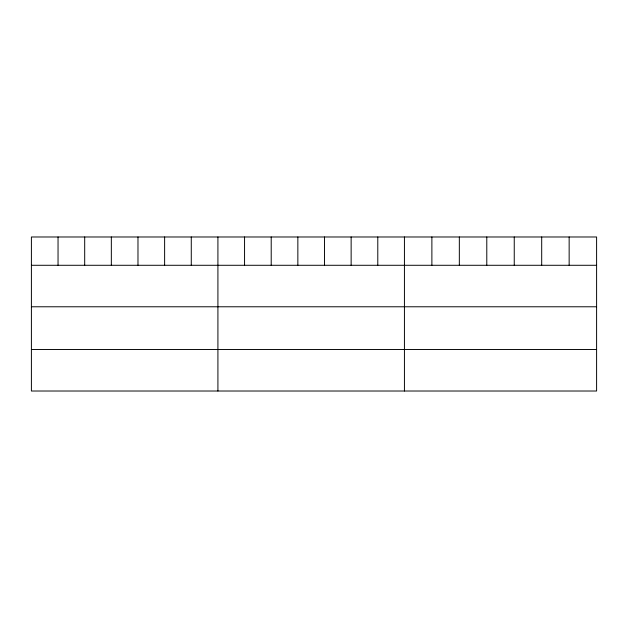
<?xml version="1.0" encoding="UTF-8"?>
<svg xmlns="http://www.w3.org/2000/svg" width="628" height="628" viewBox="0 0 628 628"><rect width="100%" height="100%" fill="white"/><g stroke="black" fill="none" stroke-linecap="round" stroke-linejoin="round"><path stroke-width="0.94" d="M596.6 265.283L596.6 391.016L31.4 391.016L31.4 236.984L596.6 236.984L596.6 265.283L31.4 265.283M31.4 306.778L596.6 306.778M31.4 349.529L596.6 349.529M569.149 236.984L569.149 265.283M541.697 236.984L541.697 265.283M514.246 236.984L514.246 265.283M486.786 236.984L486.786 265.283M459.335 236.984L459.335 265.283M431.883 236.984L431.883 265.283M404.432 236.984L404.432 391.016M377.789 236.984L377.789 265.283M351.138 236.984L351.138 265.283M324.495 236.984L324.495 265.283M297.853 236.984L297.853 265.283M271.21 236.984L271.21 265.283M244.559 236.984L244.559 265.283M217.916 236.984L217.916 391.016M191.273 236.984L191.273 265.283M164.622 236.984L164.622 265.283M137.979 236.984L137.979 265.283M111.337 236.984L111.337 265.283M84.694 236.984L84.694 265.283M58.043 236.984L58.043 265.283"/></g></svg>
